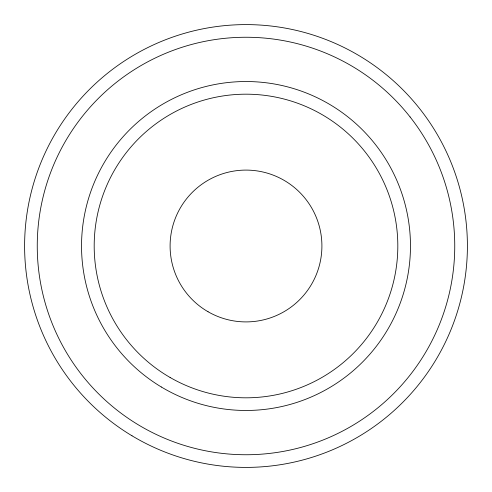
<?xml version="1.0" encoding="UTF-8"?>
<svg xmlns="http://www.w3.org/2000/svg" width="492" height="492" viewBox="0 0 492 492"><rect width="100%" height="100%" fill="white"/><g stroke="black" fill="none" stroke-linecap="round" stroke-linejoin="round"><path stroke-width="0.74" d="M410.088 116.961L407.807 114.113A208.749 208.749 0 0 0 115.534 83.043A208.749 208.749 0 0 0 81.912 375.039L84.194 377.887A208.749 208.749 0 0 0 376.466 408.957A208.749 208.749 0 0 0 410.088 116.961M132.016 435.801A221.4 221.4 0 0 0 467.369 249.813A221.4 221.4 0 0 0 138.621 52.386A221.4 221.4 0 0 0 132.016 435.801M161.327 386.995A164.469 164.469 0 0 0 410.445 248.835A164.469 164.469 0 0 0 166.234 102.17A164.469 164.469 0 0 0 161.327 386.995M170.091 377.475A151.819 151.819 0 0 0 397.819 246A151.819 151.819 0 0 0 170.091 114.525A151.819 151.819 0 0 0 170.091 377.475M208.048 311.737A75.909 75.909 0 0 0 321.909 246A75.909 75.909 0 0 0 208.048 180.263A75.909 75.909 0 0 0 208.048 311.737"/></g></svg>
